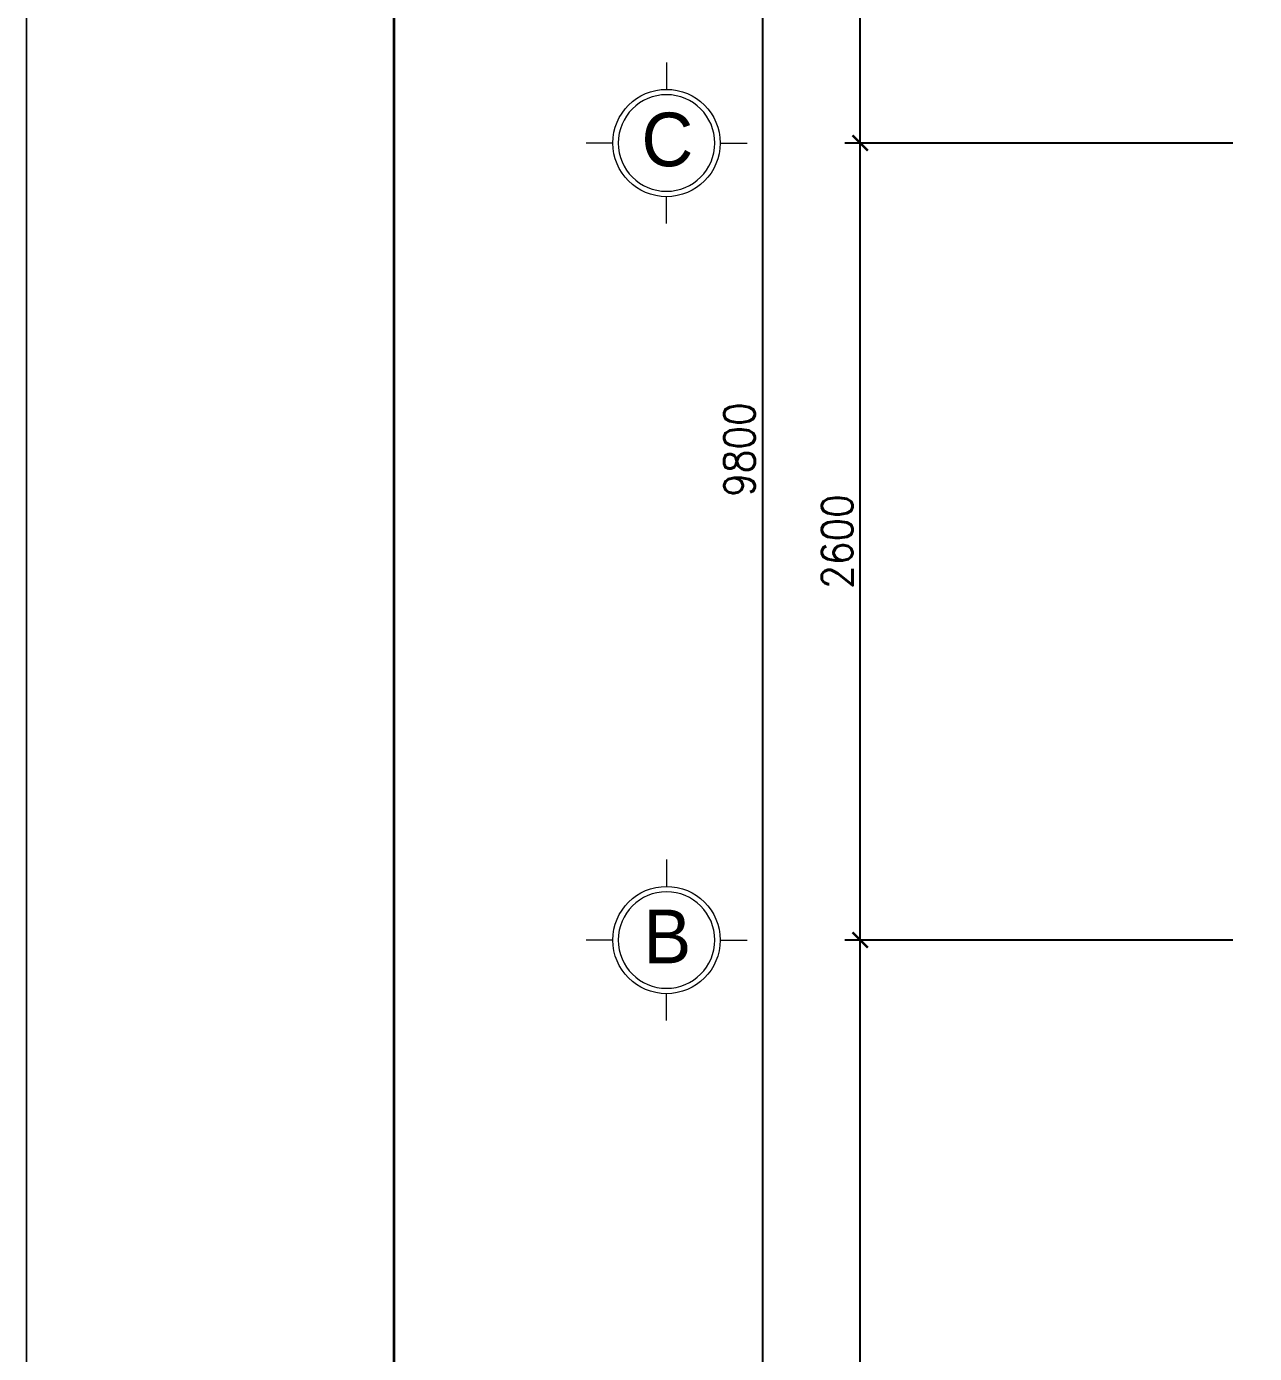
# Model space of a CAD drawing. Header units: millimetres. Extents: x -529782 to -142003, y -492574 to -273331.
# Drawn here: x -441666 to -437662, y -290376 to -286048 of the extents above; entities that cross this region are included whole.
import ezdxf
from ezdxf.enums import TextEntityAlignment as Align

# ---------------------------------------------------------------- set-up
doc = ezdxf.new("R2010")
doc.units = ezdxf.units.MM
doc.header["$LTSCALE"] = 500
doc.header["$MEASUREMENT"] = 0
doc.header["$PDMODE"] = 3
doc.linetypes.add('CENTER', pattern=[2, 1.25, -0.25, 0.25, -0.25])
doc.layers.get('0').update_dxf_attribs({"linetype": 'CONTINUOUS', "lineweight": 13})
doc.layers.get('Defpoints').update_dxf_attribs({"color": 255, "linetype": 'CONTINUOUS', "lineweight": 13})
for name, color, linetype, lineweight in [('1.cat 30', 30, 'CONTINUOUS', 35), ('2.thay 145', 145, 'CONTINUOUS', 18), ('3.manh 08', 8, 'CONTINUOUS', 9), ('7.tim 67', 67, 'CENTER', 9), ('9.text \xad white', 7, 'CONTINUOUS', 15)]:
    doc.layers.add(name, color=color, linetype=linetype, lineweight=lineweight)
doc.styles.add('CA.JSC1', font='')
doc.styles.get("Standard").update_dxf_attribs({"font": 'txt.shx', "width": 0.9})
doc.styles.get('CA.JSC1').set_extended_font_data('.VnAvantH')
doc.dimstyles.new('CA 50', dxfattribs={"dimscale": 0, "dimtxt": 100, "dimasz": 50, "dimexe": 50, "dimexo": 0, "dimgap": 25, "dimtad": 1, "dimdec": 0, "dimzin": 0, "dimdsep": 46, "dimtxsty": 'Standard', "dimblk": 'ARCHTICK', "dimcen": 0.09, "dimdle": 50, "dimclrd": 256, "dimclre": 256, "dimclrt": 7, "dimadec": 0, "dimazin": 0, "dimtfac": 1, "dimtdec": 0, "dimtix": 1, "dimtmove": 2, "dimatfit": 3, "dimldrblk": 'DOT', "dimfxl": 1, "dimtolj": 1, "dimtzin": 0, "dimarcsym": 0})

# ---------------------------------------------------------------- blocks, each defined once
blk = doc.blocks.new('khung co loan')
at = {"layer": '1.cat 30'}
blk.add_lwpolyline([(1158.281703106128, -14553.47590842255), (1158.281703106128, -303.4759079545038), (20658.28170374641, -303.4759079545038), (20658.28170374641, -14553.47590842255)], close=True, dxfattribs=at)
at = {"layer": '3.manh 08'}
blk.add_lwpolyline([(0, -14850.00000048772), (21000.00000000023, -14850.00000048772), (21000.00000000023, -4.877219907939434e-07), (0, -4.877219907939434e-07)], close=True, dxfattribs=at)
blk = doc.blocks.new('_ArchTick')
at = {"color": 1, "linetype": 'ByBlock', "const_width": 0.150000081}
blk.add_lwpolyline([(-0.5000002699998731, -0.5000002699998731), (0.5000002699998731, 0.5000002699998731)], dxfattribs=at)
blk = doc.blocks.new('*D2006')
at = {"layer": '7.tim 67', "linetype": 'Continuous', "lineweight": -2, "transparency": 16777216}
for p, q in [((-438947.1119757778, -292267.5207308844), (-438947.1119757778, -288977.5207308844)), ((-437732.355948406, -289027.5207308844), (-438997.1119757778, -289027.5207308844)), ((-437732.355948406, -292217.5207308844), (-438997.1119757778, -292217.5207308844))]:
    blk.add_line(p, q, dxfattribs=at)
at = {"layer": 'Defpoints', "color": 0, "linetype": 'Continuous', "transparency": 16777216}
for p in [(-438947.1119757778, -289027.5207308844), (-437732.355948406, -289027.5207308844), (-437732.355948406, -292217.5207308844)]:
    blk.add_point(p, dxfattribs=at)
at = {"layer": '7.tim 67', "linetype": 'Continuous', "lineweight": -2, "transparency": 16777216, "xscale": 50, "yscale": 50, "zscale": 50}
for p, rotation in [((-438947.1119757778, -289027.5207308844), 90), ((-438947.1119757778, -292217.5207308844), 270)]:
    blk.add_blockref('_ArchTick', p, dxfattribs=dict(at, rotation=rotation))
at = {"layer": '7.tim 67', "color": 7, "linetype": 'Continuous', "transparency": 16777216, "insert": (-439022.1119757778, -290622.5207308845), "char_height": 100, "attachment_point": 5, "rotation": 90}
blk.add_mtext('\\A1;3190', dxfattribs=at)
blk = doc.blocks.new('_DOT')
at = {"color": 1, "linetype": 'ByBlock'}
blk.add_line((-0.5, 0), (-1, 0), dxfattribs=at)
at = {"color": 1, "linetype": 'ByBlock', "const_width": 0.5}
blk.add_lwpolyline([(-0.25, 0, 1), (0.25, 0, 1)], format="xyb", close=True, dxfattribs=at)
blk = doc.blocks.new('*D2007')
at = {"layer": '7.tim 67', "linetype": 'Continuous', "lineweight": -2, "transparency": 16777216}
for p, q in [((-438947.1119757778, -289077.5207308844), (-438947.1119757778, -286377.5207308845)), ((-437732.355948406, -286427.5207308845), (-438997.1119757778, -286427.5207308845)), ((-437732.355948406, -289027.5207308844), (-438997.1119757778, -289027.5207308844))]:
    blk.add_line(p, q, dxfattribs=at)
at = {"layer": 'Defpoints', "color": 0, "linetype": 'Continuous', "transparency": 16777216}
for p in [(-438947.1119757778, -286427.5207308845), (-437732.355948406, -286427.5207308845), (-437732.355948406, -289027.5207308844)]:
    blk.add_point(p, dxfattribs=at)
at = {"layer": '7.tim 67', "linetype": 'Continuous', "lineweight": -2, "transparency": 16777216, "xscale": 50, "yscale": 50, "zscale": 50}
for p, rotation in [((-438947.1119757778, -286427.5207308845), 90), ((-438947.1119757778, -289027.5207308844), 270)]:
    blk.add_blockref('_ArchTick', p, dxfattribs=dict(at, rotation=rotation))
at = {"layer": '7.tim 67', "color": 7, "linetype": 'Continuous', "transparency": 16777216, "insert": (-439022.1119757778, -287727.5207308845), "char_height": 100, "attachment_point": 5, "rotation": 90}
blk.add_mtext('\\A1;2600', dxfattribs=at)
blk = doc.blocks.new('*D2008')
at = {"layer": '7.tim 67', "linetype": 'Continuous', "lineweight": -2, "transparency": 16777216}
for p, q in [((-438947.1119757778, -286477.5207308845), (-438947.1119757778, -282477.5207308844)), ((-437732.355948406, -282527.5207308844), (-438997.1119757778, -282527.5207308844)), ((-437732.355948406, -286427.5207308845), (-438997.1119757778, -286427.5207308845))]:
    blk.add_line(p, q, dxfattribs=at)
at = {"layer": 'Defpoints', "color": 0, "linetype": 'Continuous', "transparency": 16777216}
for p in [(-438947.1119757778, -282527.5207308844), (-437732.355948406, -282527.5207308844), (-437732.355948406, -286427.5207308845)]:
    blk.add_point(p, dxfattribs=at)
at = {"layer": '7.tim 67', "linetype": 'Continuous', "lineweight": -2, "transparency": 16777216, "xscale": 50, "yscale": 50, "zscale": 50}
for p, rotation in [((-438947.1119757778, -282527.5207308844), 90), ((-438947.1119757778, -286427.5207308845), 270)]:
    blk.add_blockref('_ArchTick', p, dxfattribs=dict(at, rotation=rotation))
at = {"layer": '7.tim 67', "color": 7, "linetype": 'Continuous', "transparency": 16777216, "insert": (-439022.1119757778, -284477.5207308845), "char_height": 100, "attachment_point": 5, "rotation": 90}
blk.add_mtext('\\A1;3900', dxfattribs=at)
blk = doc.blocks.new('*D2010')
at = {"layer": '7.tim 67', "linetype": 'Continuous', "lineweight": -2, "transparency": 16777216}
for p, q in [((-439266.4472602682, -282477.5207308844), (-439266.4472602682, -292377.5207308844)), ((-437732.355948406, -282527.5207308844), (-439316.4472602682, -282527.5207308844)), ((-437732.355948406, -292327.5207308844), (-439316.4472602682, -292327.5207308844))]:
    blk.add_line(p, q, dxfattribs=at)
at = {"layer": 'Defpoints', "color": 0, "linetype": 'Continuous', "transparency": 16777216}
for p in [(-437732.355948406, -282527.5207308844), (-439266.4472602682, -292327.5207308844), (-437732.355948406, -292327.5207308844)]:
    blk.add_point(p, dxfattribs=at)
at = {"layer": '7.tim 67', "linetype": 'Continuous', "lineweight": -2, "transparency": 16777216, "xscale": 50, "yscale": 50, "zscale": 50}
for p, rotation in [((-439266.4472602682, -282527.5207308844), 90), ((-439266.4472602682, -292327.5207308844), 270)]:
    blk.add_blockref('_ArchTick', p, dxfattribs=dict(at, rotation=rotation))
at = {"layer": '7.tim 67', "color": 7, "linetype": 'Continuous', "transparency": 16777216, "insert": (-439341.4472602681, -287427.5207308845), "char_height": 100, "attachment_point": 5, "rotation": 90}
blk.add_mtext('\\A1;9800', dxfattribs=at)
blk = doc.blocks.new('A$C41BA5761')
at = {"layer": '2.thay 145'}
blk.add_lwpolyline([(839.9994073519047, 524.9998310285737, -3898660.642287513), (839.9994073521084, 525.0001542164828, 1.154242490888426e-06), (839.9994073524431, 524.9999926225864, 1.154242490888426e-06)], format="xyb", dxfattribs=at)
at = {"layer": '3.manh 08'}
for p, q in [((524.9994049160159, 1050.000159478077), (524.9994049160159, 875.0001713204256)), ((174.9994048396911, 525.0001523148676), (-0.000583361616008915, 525.0001523148676)), ((874.9994049923262, 525.0001523148676), (1049.999393193633, 525.0001523148676)), ((524.9994049160159, 0.0001831847475841641), (524.9994049160159, 175.000171342399))]:
    blk.add_line(p, q, dxfattribs=at)
blk.add_arc((524.9994049160159, 525.0001713313977), 349.9999999890093, 359.9999968883953, 359.9999381014106, dxfattribs=at)

msp = doc.modelspace()

# ---------------------------------------------------------------- block references
at = {"layer": '2.thay 145'}
for name, p, xscale, yscale, zscale in [('khung co loan', (-463399.6339418958, -279510.4103375495), 1.034937242569868, 1.034937242628075, 1.034937242583367), ('khung co loan', (-441665.9518479283, -279510.4103375495), 1.034937242569868, 1.034937242628075, 1.034937242583367), ('A$C41BA5761', (-439841.446956865, -286690.0208070419), 0.5, 0.5, 0.5), ('A$C41BA5761', (-439841.446956865, -289290.0208070418), 0.5, 0.5, 0.5)]:
    msp.add_blockref(name, p, dxfattribs=dict(at, xscale=xscale, yscale=yscale, zscale=zscale))

# ---------------------------------------------------------------- texts
at = {"layer": '9.text \xad white', "style": 'CA.JSC1'}
for s, p in [('c', (-439576.1969378844, -286415.7707851619)), ('b', (-439576.1969378844, -289015.7707851619))]:
    msp.add_text(s, height=174.9999882000658, dxfattribs=at).set_placement(p, align=Align.MIDDLE)

# ---------------------------------------------------------------- dimensions: what is measured, and where the dimension line sits
at = {"layer": '7.tim 67', "color": 9, "linetype": 'Continuous'}
for base, p1, p2, picture, middle in [((-439266.4472602682, -292327.5207308844), (-437732.355948406, -282527.5207308844), (-437732.355948406, -292327.5207308844), '*D2010', (-439341.4472602681, -287427.5207308845)), ((-438947.1119757778, -282527.5207308844), (-437732.355948406, -286427.5207308845), (-437732.355948406, -282527.5207308844), '*D2008', (-439022.1119757778, -284477.5207308845)), ((-438947.1119757778, -286427.5207308845), (-437732.355948406, -289027.5207308844), (-437732.355948406, -286427.5207308845), '*D2007', (-439022.1119757778, -287727.5207308845)), ((-438947.1119757778, -289027.5207308844), (-437732.355948406, -292217.5207308844), (-437732.355948406, -289027.5207308844), '*D2006', (-439022.1119757778, -290622.5207308845))]:
    dim = msp.add_linear_dim(base=base, p1=p1, p2=p2, angle=90, dimstyle='CA 50', override={"dimscale": 1}, dxfattribs=at)
    dim.commit()
    dim.dimension.update_dxf_attribs({"geometry": picture, "text_midpoint": middle})

doc.saveas('drawing.dxf')
